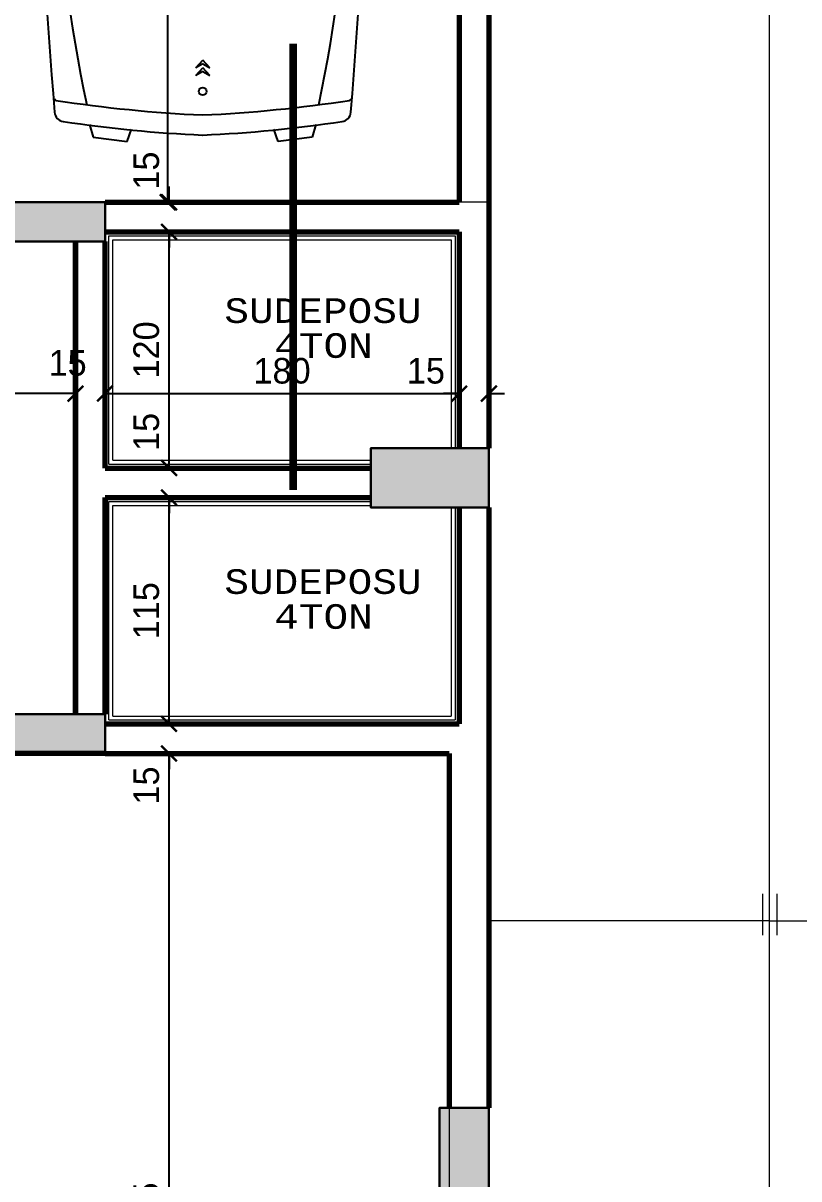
# Model space of a CAD drawing. Header units: millimetres. Extents: x 35860 to 71103, y -11298 to -8385.
# Drawn here: x 41825 to 42219, y -10355 to -9767 of the extents above; entities that cross this region are included whole.
import ezdxf
from ezdxf.enums import TextEntityAlignment as Align

# ---------------------------------------------------------------- set-up
doc = ezdxf.new("R2010")
doc.units = ezdxf.units.MM
doc.header["$MEASUREMENT"] = 0
doc.layers.get('0').update_dxf_attribs({"lineweight": 15})
doc.layers.get('Defpoints').update_dxf_attribs({"lineweight": 20})
for name, color, linetype, lineweight in [('03_Yazı', 1, 'Continuous', 30), ('05', 4, 'Continuous', 50), ('07', 3, 'Continuous', 70), ('Kolon', 6, 'Continuous', 30), ('Ölçü', 140, 'Continuous', 20)]:
    doc.layers.add(name, color=color, linetype=linetype, lineweight=lineweight)
doc.layers.add('Lay_X', color=45, linetype='Continuous', lineweight=13, plot=False)
doc.layers.add('TEF', color=1, linetype='Continuous')
doc.styles.add('C', font='')
doc.styles.get('C').set_extended_font_data('Courier New Tur')
doc.dimstyles.new('STANDART', dxfattribs={"dimtxt": 13, "dimasz": 8, "dimexe": 1.25, "dimexo": 0.625, "dimgap": 5, "dimtad": 1, "dimdec": 0, "dimrnd": 5, "dimzin": 1, "dimdsep": 46, "dimtxsty": 'Standard', "dimblk1": 'ARCHTICK', "dimblk2": 'ARCHTICK', "dimsah": 1, "dimcen": 2.5, "dimclrd": 256, "dimclre": 256, "dimclrt": 1, "dimadec": 0, "dimazin": 0, "dimtfac": 1, "dimtdec": 0, "dimtofl": 0, "dimtmove": 1, "dimatfit": 0, "dimldrblk": 'ARCHTICK', "dimfxl": 1, "dimtolj": 1, "dimtzin": 0, "dimarcsym": 0})

# ---------------------------------------------------------------- blocks, each defined once
blk = doc.blocks.new('_ARCHTICK')
at = {"color": 0, "linetype": 'ByBlock', "const_width": 0.15}
blk.add_lwpolyline([(-0.5, -0.5), (0.5, 0.5)], dxfattribs=at)
blk = doc.blocks.new('*D7')
at = {"layer": 'Defpoints', "color": 0, "transparency": 16777216}
for p in [(41851.79, -9955.61), (41851.79, -9955.61), (41866.79, -9955.61)]:
    blk.add_point(p, dxfattribs=at)
at = {"layer": 'Ölçü', "lineweight": -2, "transparency": 16777216}
for p, q in [((41851.79, -9955.61), (41843.79, -9955.61)), ((41851.79, -9954.99), (41851.79, -9954.36)), ((41866.79, -9955.61), (41874.79, -9955.61))]:
    blk.add_line(p, q, dxfattribs=at)
at = {"layer": 'Ölçü', "lineweight": -2, "transparency": 16777216, "xscale": 8, "yscale": 8, "zscale": 8}
blk.add_blockref('_ARCHTICK', (41851.79, -9955.61), dxfattribs=at)
at = {"layer": 'Ölçü', "lineweight": -2, "transparency": 16777216, "xscale": 8, "yscale": 8, "zscale": 8, "rotation": 180}
blk.add_blockref('_ARCHTICK', (41866.79, -9955.61), dxfattribs=at)
at = {"layer": 'Ölçü', "color": 1, "transparency": 16777216, "insert": (41847.79, -9940.11), "char_height": 13, "attachment_point": 5}
blk.add_mtext('\\A1;15', dxfattribs=at)
blk = doc.blocks.new('*D8')
at = {"layer": 'Defpoints', "color": 0, "transparency": 16777216}
for p in [(41754.79, -9955.61), (41754.79, -9955.61), (41851.79, -9955.61)]:
    blk.add_point(p, dxfattribs=at)
at = {"layer": 'Ölçü', "lineweight": -2, "transparency": 16777216}
for p, q in [((41754.79, -9954.99), (41754.79, -9954.36)), ((41851.79, -9955.61), (41754.79, -9955.61))]:
    blk.add_line(p, q, dxfattribs=at)
at = {"layer": 'Ölçü', "lineweight": -2, "transparency": 16777216, "xscale": 8, "yscale": 8, "zscale": 8, "rotation": 180}
blk.add_blockref('_ARCHTICK', (41754.79, -9955.61), dxfattribs=at)
at = {"layer": 'Ölçü', "lineweight": -2, "transparency": 16777216, "xscale": 8, "yscale": 8, "zscale": 8}
blk.add_blockref('_ARCHTICK', (41851.79, -9955.61), dxfattribs=at)
at = {"layer": 'Ölçü', "color": 1, "transparency": 16777216, "insert": (41803.29, -9944.11), "char_height": 13, "attachment_point": 5}
blk.add_mtext('\\A1;95', dxfattribs=at)
blk = doc.blocks.new('*D13')
at = {"layer": 'Defpoints', "color": 0, "transparency": 16777216}
for p in [(41866.79, -9955.61), (42046.7, -9955.61), (42046.7, -9955.61)]:
    blk.add_point(p, dxfattribs=at)
at = {"layer": 'Ölçü', "lineweight": -2, "transparency": 16777216}
for p, q in [((41866.79, -9954.99), (41866.79, -9954.36)), ((41866.79, -9955.61), (42046.7, -9955.61)), ((42046.7, -9954.99), (42046.7, -9954.36))]:
    blk.add_line(p, q, dxfattribs=at)
at = {"layer": 'Ölçü', "lineweight": -2, "transparency": 16777216, "xscale": 8, "yscale": 8, "zscale": 8, "rotation": 180}
blk.add_blockref('_ARCHTICK', (41866.79, -9955.61), dxfattribs=at)
at = {"layer": 'Ölçü', "lineweight": -2, "transparency": 16777216, "xscale": 8, "yscale": 8, "zscale": 8}
blk.add_blockref('_ARCHTICK', (42046.7, -9955.61), dxfattribs=at)
at = {"layer": 'Ölçü', "color": 1, "transparency": 16777216, "insert": (41956.74, -9944.11), "char_height": 13, "attachment_point": 5}
blk.add_mtext('\\A1;180', dxfattribs=at)
blk = doc.blocks.new('*D14')
at = {"layer": 'Defpoints', "color": 0, "transparency": 16777216}
for p in [(42046.7, -9955.61), (42061.79, -9955.61), (42061.79, -9955.61)]:
    blk.add_point(p, dxfattribs=at)
at = {"layer": 'Ölçü', "lineweight": -2, "transparency": 16777216}
for p, q in [((42046.7, -9955.61), (42038.7, -9955.61)), ((42061.79, -9954.99), (42061.79, -9954.36)), ((42061.79, -9955.61), (42069.79, -9955.61))]:
    blk.add_line(p, q, dxfattribs=at)
at = {"layer": 'Ölçü', "lineweight": -2, "transparency": 16777216, "xscale": 8, "yscale": 8, "zscale": 8}
blk.add_blockref('_ARCHTICK', (42046.7, -9955.61), dxfattribs=at)
at = {"layer": 'Ölçü', "lineweight": -2, "transparency": 16777216, "xscale": 8, "yscale": 8, "zscale": 8, "rotation": 180}
blk.add_blockref('_ARCHTICK', (42061.79, -9955.61), dxfattribs=at)
at = {"layer": 'Ölçü', "color": 1, "transparency": 16777216, "insert": (42029.81, -9944.11), "char_height": 13, "attachment_point": 5}
blk.add_mtext('\\A1;15', dxfattribs=at)
blk = doc.blocks.new('*D24')
at = {"layer": 'Defpoints', "color": 0, "transparency": 16777216}
for p in [(41899.3, -10138.42), (41899.3, -10138.42), (41899.3, -10603.42)]:
    blk.add_point(p, dxfattribs=at)
at = {"layer": 'Ölçü', "lineweight": -2, "transparency": 16777216}
for p, q in [((41898.67, -10138.42), (41898.05, -10138.42)), ((41899.3, -10603.42), (41899.3, -10138.42))]:
    blk.add_line(p, q, dxfattribs=at)
at = {"layer": 'Ölçü', "lineweight": -2, "transparency": 16777216, "xscale": 8, "yscale": 8, "zscale": 8}
for p, rotation in [((41899.3, -10138.42), 90), ((41899.3, -10603.42), 270)]:
    blk.add_blockref('_ARCHTICK', p, dxfattribs=dict(at, rotation=rotation))
at = {"layer": 'Ölçü', "color": 1, "transparency": 16777216, "insert": (41887.8, -10370.92), "char_height": 13, "attachment_point": 5, "rotation": 90}
blk.add_mtext('\\A1;465', dxfattribs=at)
blk = doc.blocks.new('*D25')
at = {"layer": 'Defpoints', "color": 0, "transparency": 16777216}
for p in [(41899.3, -10123.42), (41899.3, -10123.42), (41899.3, -10138.42)]:
    blk.add_point(p, dxfattribs=at)
at = {"layer": 'Ölçü', "lineweight": -2, "transparency": 16777216}
for p, q in [((41899.3, -10123.42), (41899.3, -10115.42)), ((41898.67, -10123.42), (41898.05, -10123.42)), ((41899.3, -10138.42), (41899.3, -10146.42))]:
    blk.add_line(p, q, dxfattribs=at)
at = {"layer": 'Ölçü', "lineweight": -2, "transparency": 16777216, "xscale": 8, "yscale": 8, "zscale": 8}
for p, rotation in [((41899.3, -10123.42), 270), ((41899.3, -10138.42), 90)]:
    blk.add_blockref('_ARCHTICK', p, dxfattribs=dict(at, rotation=rotation))
at = {"layer": 'Ölçü', "color": 1, "transparency": 16777216, "insert": (41887.8, -10154.72), "char_height": 13, "attachment_point": 5, "rotation": 90}
blk.add_mtext('\\A1;15', dxfattribs=at)
blk = doc.blocks.new('*D26')
at = {"layer": 'Defpoints', "color": 0, "transparency": 16777216}
for p in [(41899.3, -10008.42), (41899.3, -10008.42), (41899.3, -10123.42)]:
    blk.add_point(p, dxfattribs=at)
at = {"layer": 'Ölçü', "lineweight": -2, "transparency": 16777216}
for p, q in [((41898.67, -10008.42), (41898.05, -10008.42)), ((41899.3, -10123.42), (41899.3, -10008.42))]:
    blk.add_line(p, q, dxfattribs=at)
at = {"layer": 'Ölçü', "lineweight": -2, "transparency": 16777216, "xscale": 8, "yscale": 8, "zscale": 8}
for p, rotation in [((41899.3, -10008.42), 90), ((41899.3, -10123.42), 270)]:
    blk.add_blockref('_ARCHTICK', p, dxfattribs=dict(at, rotation=rotation))
at = {"layer": 'Ölçü', "color": 1, "transparency": 16777216, "insert": (41887.8, -10065.92), "char_height": 13, "attachment_point": 5, "rotation": 90}
blk.add_mtext('\\A1;115', dxfattribs=at)
blk = doc.blocks.new('*D27')
at = {"layer": 'Defpoints', "color": 0, "transparency": 16777216}
for p in [(41899.3, -9993.42), (41899.3, -9993.42), (41899.3, -10008.42)]:
    blk.add_point(p, dxfattribs=at)
at = {"layer": 'Ölçü', "lineweight": -2, "transparency": 16777216}
for p, q in [((41899.3, -9993.42), (41899.3, -9985.42)), ((41898.67, -9993.42), (41898.05, -9993.42)), ((41899.3, -10008.42), (41899.3, -10016.42))]:
    blk.add_line(p, q, dxfattribs=at)
at = {"layer": 'Ölçü', "lineweight": -2, "transparency": 16777216, "xscale": 8, "yscale": 8, "zscale": 8}
for p, rotation in [((41899.3, -9993.42), 270), ((41899.3, -10008.42), 90)]:
    blk.add_blockref('_ARCHTICK', p, dxfattribs=dict(at, rotation=rotation))
at = {"layer": 'Ölçü', "color": 1, "transparency": 16777216, "insert": (41887.8, -9975.1), "char_height": 13, "attachment_point": 5, "rotation": 90}
blk.add_mtext('\\A1;15', dxfattribs=at)
blk = doc.blocks.new('*D28')
at = {"layer": 'Defpoints', "color": 0, "transparency": 16777216}
for p in [(41899.3, -9873.42), (41899.3, -9873.42), (41899.3, -9993.42)]:
    blk.add_point(p, dxfattribs=at)
at = {"layer": 'Ölçü', "lineweight": -2, "transparency": 16777216}
for p, q in [((41898.67, -9873.42), (41898.05, -9873.42)), ((41899.3, -9993.42), (41899.3, -9873.42))]:
    blk.add_line(p, q, dxfattribs=at)
at = {"layer": 'Ölçü', "lineweight": -2, "transparency": 16777216, "xscale": 8, "yscale": 8, "zscale": 8}
for p, rotation in [((41899.3, -9873.42), 90), ((41899.3, -9993.42), 270)]:
    blk.add_blockref('_ARCHTICK', p, dxfattribs=dict(at, rotation=rotation))
at = {"layer": 'Ölçü', "color": 1, "transparency": 16777216, "insert": (41887.8, -9933.42), "char_height": 13, "attachment_point": 5, "rotation": 90}
blk.add_mtext('\\A1;120', dxfattribs=at)
blk = doc.blocks.new('*D29')
at = {"layer": 'Defpoints', "color": 0, "transparency": 16777216}
for p in [(41899.3, -9858.42), (41899.3, -9858.42), (41899.3, -9873.42)]:
    blk.add_point(p, dxfattribs=at)
at = {"layer": 'Ölçü', "lineweight": -2, "transparency": 16777216}
for p, q in [((41899.3, -9858.42), (41899.3, -9850.42)), ((41898.67, -9858.42), (41898.05, -9858.42)), ((41899.3, -9873.42), (41899.3, -9881.42))]:
    blk.add_line(p, q, dxfattribs=at)
at = {"layer": 'Ölçü', "lineweight": -2, "transparency": 16777216, "xscale": 8, "yscale": 8, "zscale": 8}
for p, rotation in [((41899.3, -9858.42), 270), ((41899.3, -9873.42), 90)]:
    blk.add_blockref('_ARCHTICK', p, dxfattribs=dict(at, rotation=rotation))
at = {"layer": 'Ölçü', "color": 1, "transparency": 16777216, "insert": (41887.8, -9842.33), "char_height": 13, "attachment_point": 5, "rotation": 90}
blk.add_mtext('\\A1;15', dxfattribs=at)
blk = doc.blocks.new('*D30')
at = {"layer": 'Defpoints', "color": 0, "transparency": 16777216}
for p in [(41898.67, -8757.81), (41898.67, -8757.81), (41899.3, -9858.42)]:
    blk.add_point(p, dxfattribs=at)
at = {"layer": 'Ölçü', "lineweight": -2, "transparency": 16777216}
for p, q in [((41898.67, -9858.42), (41898.67, -8757.81)), ((41899.3, -8757.81), (41899.92, -8757.81))]:
    blk.add_line(p, q, dxfattribs=at)
at = {"layer": 'Ölçü', "lineweight": -2, "transparency": 16777216, "xscale": 8, "yscale": 8, "zscale": 8}
for p, rotation in [((41898.67, -8757.81), 90), ((41898.67, -9858.42), 270)]:
    blk.add_blockref('_ARCHTICK', p, dxfattribs=dict(at, rotation=rotation))
at = {"layer": 'Ölçü', "color": 1, "transparency": 16777216, "insert": (41887.17, -9308.11), "char_height": 13, "attachment_point": 5, "rotation": 90}
blk.add_mtext('\\A1;1100', dxfattribs=at)

msp = doc.modelspace()

# ---------------------------------------------------------------- hatches: boundary and pattern name
h = msp.add_hatch()
h.set_pattern_fill('ANSI33', color=256, scale=30, style=0)
h.set_pattern_definition([(45, (-175, 0), (-5.3033009, 5.3033009), []), (45, (-169.697, 0), (-5.3033009, 5.3033009), [3.75, -1.875])])
h.paths.add_polyline_path([(41161.79, -9384.52), (41161.79, -9333.42), (41186.79, -9334.52), (41186.79, -9384.52)])
h.paths.add_polyline_path([(41576.79, -9402.81), (41576.79, -9351.71), (41601.79, -9352.81), (41601.79, -9402.81)])
h.paths.add_polyline_path([(42036.79, -9423.08), (42036.79, -9371.98), (42061.79, -9373.08), (42061.79, -9423.08)])
h.paths.add_polyline_path([(42061.79, -9983.42), (42001.79, -9983.42), (42001.79, -10013.42), (42061.79, -10013.42)])
h.paths.add_polyline_path([(42036.79, -9628.42), (42061.79, -9628.42), (42061.79, -9678.42), (42036.79, -9678.42)])
h.paths.add_polyline_path([(41601.79, -9638.42), (41601.79, -9678.42), (41576.79, -9678.42), (41576.79, -9638.42)])
h.paths.add_polyline_path([(41211.79, -9678.42), (41161.79, -9678.42), (41161.79, -9653.42), (41211.79, -9653.42)])
h.paths.add_polyline_path([(41201.79, -9893.42), (41161.79, -9893.42), (41161.79, -9923.42), (41201.79, -9923.42)])
h.paths.add_polyline_path([(41186.79, -10623.42), (41186.79, -10573.42), (41161.79, -10573.42), (41161.79, -10623.42)])
h.paths.add_polyline_path([(42036.79, -10368.42), (42061.79, -10368.42), (42061.79, -10318.42), (42036.79, -10318.42)])
h.paths.add_polyline_path([(41601.79, -10368.42), (41601.79, -10318.42), (41576.79, -10318.42), (41576.79, -10368.42)])
h.paths.add_polyline_path([(41501.79, -10138.42), (41476.79, -10138.42), (41476.79, -10073.42), (41501.79, -10073.42)])
h.paths.add_polyline_path([(41501.79, -9923.42), (41501.79, -9858.42), (41476.79, -9858.42), (41476.79, -9923.42)])
h.paths.add_polyline_path([(41771.79, -9873.42), (41771.79, -9878.42), (41776.79, -9878.42), (41866.79, -9878.42), (41866.79, -9858.42), (41771.79, -9858.42)])
h.paths.add_polyline_path([(41771.79, -10133.42), (41771.79, -10118.42), (41866.79, -10118.42), (41866.79, -10138.42), (41771.79, -10138.42)])
h.paths.add_polyline_path([(41211.79, -10318.42), (41161.79, -10318.42), (41161.79, -10343.42), (41211.79, -10343.42)])
h.paths.add_polyline_path([(41771.79, -10623.42), (41796.79, -10623.42), (41796.79, -10573.42), (41771.79, -10573.42)])
h.paths.add_polyline_path([(42036.79, -10623.42), (42061.79, -10623.42), (42061.79, -10573.42), (42036.79, -10573.42)])
h.paths.add_polyline_path([(41601.79, -10623.42), (41601.79, -10573.42), (41576.79, -10573.42), (41576.79, -10623.42)])

# ---------------------------------------------------------------- linework, layer by layer
for p, q in [((42204.29, -10218.42), (42204.29, -9017.23)), ((41866.79, -9878.42), (41866.79, -9858.42)), ((41868.79, -9875.42), (42044.7, -9875.42)), ((41868.79, -9991.42), (41868.79, -9875.42)), ((42044.7, -9875.42), (42044.7, -9983.42)), ((41870.79, -9877.42), (42042.7, -9877.42)), ((41870.79, -9989.42), (41870.79, -9877.42)), ((42042.7, -9877.42), (42042.7, -9983.42)), ((41868.79, -9991.42), (42001.79, -9991.42)), ((41870.79, -9989.42), (42001.79, -9989.42)), ((41868.79, -10010.42), (42001.79, -10010.42)), ((41868.79, -10121.42), (41868.79, -10010.42)), ((41870.79, -10119.42), (41870.79, -10012.42)), ((41870.79, -10012.42), (42001.79, -10012.42)), ((42042.7, -10013.42), (42042.7, -10119.42)), ((42044.7, -10013.42), (42044.7, -10121.42)), ((41866.79, -10118.42), (41866.79, -10138.42)), ((41868.79, -10121.42), (42044.7, -10121.42)), ((41870.79, -10119.42), (42042.7, -10119.42)), ((42200.73, -10209.75), (42200.73, -10230.74)), ((42208.16, -10209.75), (42208.16, -10230.74)), ((42204.29, -10223.42), (42204.29, -10213.42)), ((42204.29, -10223.42), (42061.79, -10223.42)), ((42204.29, -11111.13), (42204.29, -10223.42)), ((42204.29, -10223.42), (42341.79, -10223.42))]:
    msp.add_line(p, q)
at = {"layer": '05', "ltscale": 3}
for p, q in [((41961.39, -10004.58), (41961.39, -9777.92)), ((41961.39, -10004.58), (41961.39, -9777.92)), ((41961.39, -10004.58), (41961.39, -9777.92)), ((41962.39, -10004.58), (41962.39, -9777.92)), ((41962.39, -10004.58), (41962.39, -9777.92)), ((41962.39, -10004.58), (41962.39, -9777.92)), ((41963.39, -10004.58), (41963.39, -9777.92)), ((41963.39, -10004.58), (41963.39, -9777.92)), ((41963.39, -10004.58), (41963.39, -9777.92))]:
    msp.add_line(p, q, dxfattribs=at)
at = {"layer": '07'}
for p, q in [((42046.7, -9678.42), (42046.7, -9858.42)), ((42061.79, -9678.42), (42061.79, -9983.42)), ((41866.79, -9858.42), (42046.7, -9858.42)), ((41866.79, -9873.42), (42046.7, -9873.42)), ((42046.7, -9873.42), (42046.7, -9983.42)), ((41851.79, -9878.42), (41851.79, -10118.42)), ((41851.79, -10118.42), (41851.79, -9878.42)), ((41866.79, -9990.92), (41866.79, -9878.42)), ((41866.79, -9993.42), (41866.79, -9878.42)), ((41866.79, -9993.42), (42001.79, -9993.42)), ((41866.79, -10008.42), (41866.79, -10118.42)), ((41866.79, -10118.42), (41866.79, -10008.42)), ((41866.79, -10008.42), (42001.79, -10008.42)), ((42046.7, -10013.42), (42046.7, -10123.42)), ((42061.79, -10013.42), (42061.79, -10318.42)), ((41866.79, -10123.42), (42046.7, -10123.42)), ((41866.79, -10138.42), (41771.79, -10138.42)), ((41866.79, -10138.42), (42041.7, -10138.42)), ((42041.7, -10138.42), (42041.7, -10318.42))]:
    msp.add_line(p, q, dxfattribs=at)
at = {"layer": 'Kolon'}
for points in [[(41771.79, -9873.42), (41771.79, -9878.42), (41776.79, -9878.42), (41866.79, -9878.42), (41866.79, -9858.42), (41771.79, -9858.42), (41771.79, -9858.42)], [(42061.79, -9983.42), (42001.79, -9983.42), (42001.79, -10013.42), (42061.79, -10013.42)], [(41771.79, -10133.42), (41771.79, -10118.42), (41866.79, -10118.42), (41866.79, -10138.42), (41771.79, -10138.42)], [(42036.79, -10368.42), (42061.79, -10368.42), (42061.79, -10318.42), (42036.79, -10318.42)]]:
    msp.add_lwpolyline(points, close=True, dxfattribs=at)
at = {"layer": 'Lay_X'}
msp.add_lwpolyline([(42061.79, -9858.42), (41476.79, -9858.42), (41476.79, -10023.42), (41181.8, -10023.42), (41181.79, -8734.09), (42061.79, -8763.18), (42061.79, -9373.08), (42061.79, -9373.08), (42061.79, -9858.42)], dxfattribs=at)
msp.add_lwpolyline([(42041.7, -10138.42), (42041.79, -10603.42), (41181.8, -10603.42), (41181.8, -10023.42), (41476.79, -10023.42), (41476.79, -10138.42), (41491.79, -10138.42)], close=True, dxfattribs=at)
at = {"layer": 'TEF', "ltscale": 0.4}
for p, q in [((41912.85, -9790.13), (41916.42, -9786.22)), ((41916.42, -9788.14), (41912.85, -9790.13)), ((41919.99, -9790.13), (41916.42, -9786.22)), ((41916.42, -9788.14), (41919.99, -9790.13)), ((41912.85, -9794.03), (41916.42, -9790.12)), ((41916.42, -9792.04), (41912.85, -9794.03)), ((41919.99, -9794.03), (41916.42, -9790.12)), ((41916.42, -9792.04), (41919.99, -9794.03)), ((41858.98, -9818.96), (41860.77, -9825.41)), ((41878.09, -9827.48), (41880.28, -9821.34)), ((41954.75, -9827.48), (41952.56, -9821.34)), ((41973.86, -9818.96), (41972.07, -9825.41)), ((41860.77, -9825.41), (41878.09, -9827.48)), ((41972.07, -9825.41), (41954.75, -9827.48))]:
    msp.add_line(p, q, dxfattribs=at)
msp.add_circle((41916.42, -9802.07), 1.97, dxfattribs=at)
for centre, radius, start, end in [((44617.89, -9578.16), 2786.62, 178.5534, 184.82855), ((39214.95, -9578.16), 2786.62, 355.17145, 1.4466), ((42608.01, -9649.28), 767.3, 173.12446, 192.0058), ((41224.83, -9649.28), 767.3, 347.9942, 6.87554), ((41841.98, -9805.72), 0.931, 184.68653, 261.16288), ((41946.32, -9134.58), 680.13, 261.16288, 267.48037), ((41886.52, -9134.58), 680.13, 272.51963, 278.83712), ((41990.86, -9805.72), 0.931, 278.83712, 355.31347), ((41846.26, -9812.29), 5.12, 184.82855, 261.41069), ((41947.14, -9144.38), 680.6, 261.41069, 267.4109), ((41885.7, -9144.38), 680.6, 272.5891, 278.58931), ((41986.58, -9812.29), 5.12, 278.58931, 355.17145)]:
    msp.add_arc(centre, radius, start, end, dxfattribs=at)

# ---------------------------------------------------------------- texts
at = {"layer": '03_Yazı', "style": 'C', "flags": 12}
for p in [(41977.51, -9913.47), (41977.51, -10051.13)]:
    msp.add_attdef('SUDEPOSU', text='Y.ODASI', height=12.5, dxfattribs=at).set_placement(p, align=Align.MIDDLE_CENTER)
at = {"layer": '03_Yazı', "style": 'C'}
for p in [(41977.77, -9931.21), (41977.77, -10068.87)]:
    msp.add_attdef('4TON', text='A:10.00m2', height=12.5, dxfattribs=at).set_placement(p, align=Align.MIDDLE_CENTER)

# ---------------------------------------------------------------- dimensions: what is measured, and where the dimension line sits
at = {"layer": 'Ölçü'}
for base, p1, p2, angle, picture, middle in [((41898.67, -8757.81), (41899.3, -9858.42), (41898.67, -8757.81), 90, '*D30', (41887.17, -9308.11)), ((41899.3, -9873.42), (41899.3, -9993.42), (41899.3, -9873.42), 90, '*D28', (41887.8, -9933.42)), ((41754.79, -9955.61), (41851.79, -9955.61), (41754.79, -9955.61), 180, '*D8', (41803.29, -9944.11)), ((41899.3, -10008.42), (41899.3, -10123.42), (41899.3, -10008.42), 90, '*D26', (41887.8, -10065.92)), ((41899.3, -10138.42), (41899.3, -10603.42), (41899.3, -10138.42), 90, '*D24', (41887.8, -10370.92))]:
    dim = msp.add_linear_dim(base=base, p1=p1, p2=p2, angle=angle, dimstyle='STANDART', override={"dimse1": 1}, dxfattribs=at)
    dim.commit()
    dim.dimension.update_dxf_attribs({"geometry": picture, "text_midpoint": middle})
for base, p1, p2, angle, picture, middle in [((41899.3, -9858.42), (41899.3, -9873.42), (41899.3, -9858.42), 90, '*D29', (41899.3, -9842.33)), ((41851.79, -9955.61), (41866.79, -9955.61), (41851.79, -9955.61), 180, '*D7', (41847.79, -9951.61)), ((42061.79, -9955.61), (42046.7, -9955.61), (42061.79, -9955.61), 180, '*D14', (42029.81, -9955.61)), ((41899.3, -9993.42), (41899.3, -10008.42), (41899.3, -9993.42), 90, '*D27', (41899.3, -9975.1)), ((41899.3, -10123.42), (41899.3, -10138.42), (41899.3, -10123.42), 90, '*D25', (41899.3, -10154.72))]:
    dim = msp.add_linear_dim(base=base, p1=p1, p2=p2, angle=angle, dimstyle='STANDART', override={"dimse1": 1}, dxfattribs=at)
    dim.commit()
    dim.dimension.update_dxf_attribs({"geometry": picture, "text_midpoint": middle, "dimtype": 160})
dim = msp.add_linear_dim(base=(42046.7, -9955.61), p1=(41866.79, -9955.61), p2=(42046.7, -9955.61), angle=180, dimstyle='STANDART', dxfattribs=at)
dim.commit()
dim.dimension.update_dxf_attribs({"geometry": '*D13', "text_midpoint": (41956.74, -9944.11)})

doc.saveas('drawing.dxf')
